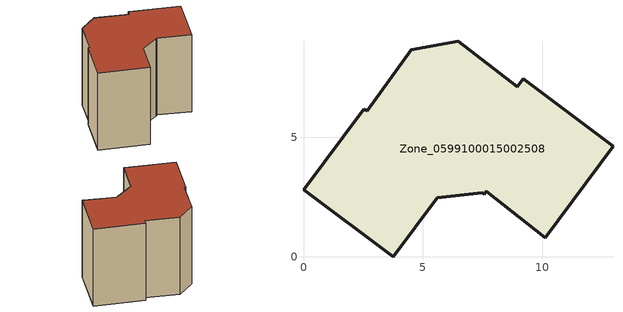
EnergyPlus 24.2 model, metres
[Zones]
Zone_0599100015002508
 floor ground (C_G): 3.75,0 0,2.81 2.52,6.18 2.67,6.11 4.52,8.67 6.47,9.01 8.95,7.11 9.2,7.44 12.96,4.63 10.12,0.8 7.66,2.74 7.57,2.62 7.49,2.68 5.59,2.46 z1.01
 wall outside (C_F): 4.52,8.67 2.67,6.11 2.52,6.18 0,2.81 3.75,0 5.59,2.46 7.49,2.68 7.57,2.62 7.66,2.74 10.12,0.8 12.96,4.63 9.2,7.44 8.95,7.11 6.47,9.01 4.52,8.67 z1.01:8.99
 roof outside (C_R): 7.66,2.74 10.12,0.8 12.96,4.63 9.2,7.44 8.95,7.11 6.47,9.01 4.52,8.67 2.67,6.11 2.52,6.18 0,2.81 3.75,0 5.59,2.46 7.49,2.68 7.57,2.62 z8.99
[BUILDING]
Pand.0599100015002508: North Axis=0; Terrain=City; Loads Convergence Tolerance Value=0.04; Temperature Convergence Tolerance Value=0.4; Solar Distribution=FullExterior; Maximum Number of Warmup Days=25; Minimum Number of Warmup Days=1
[Site:Location]
Rotterdam.The.Hague.AP_ZH_NLD Design_Conditions: Latitude=51.96; Longitude=4.45; Time Zone=1; Elevation=-4.5
[SITE:GROUNDTEMPERATURE:BUILDINGSURFACE]
18, 18, 18, 18, 18, 18, 18, 18, 18, 18, 18, 18
[MATERIAL] Thermal Absorptance=0.9; Solar Absorptance=0.7; Visible Absorptance=0.7
Name | Roughness | Thickness | Conductivity | Density | Specific Heat
G.TC.1975-1991 | MediumSmooth | 0.15 | 0.288461 | 540 | 1210
F.TC.1975-1991 | Rough | 0.3 | 0.230769 | 1920 | 840
R.TC.1975-1991 | MediumRough | 0.2 | 0.153846 | 1500 | 1000
[CONSTRUCTION]
C_G: G.TC.1975-1991
C_F: F.TC.1975-1991
C_R: R.TC.1975-1991
[ZONE]
Zone_0599100015002508: Type=1; Multiplier=1; Ceiling Height=Autocalculate; Volume=Autocalculate; Floor Area=autocalculate; Part of Total Floor Area=Yes
[ZONEINFILTRATION:DESIGNFLOWRATE]
Infil_Zone_0599100015002508: Zone or ZoneList or Space or SpaceList=Zone_0599100015002508; Schedule=AlwaysOn; Design Flow Rate Calculation Method=Flow/Area; Flow Rate per Floor Area=0.003; Constant Term Coefficient=1; Temperature Term Coefficient=0; Velocity Term Coefficient=0; Velocity Squared Term Coefficient=0
[HVACTEMPLATE:ZONE:IDEALLOADSAIRSYSTEM]
Zone_0599100015002508: Maximum Heating Supply Air Temperature=50; Minimum Cooling Supply Air Temperature=13; Maximum Heating Supply Air Humidity Ratio=0.0156; Minimum Cooling Supply Air Humidity Ratio=0.0077; Heating Limit=NoLimit; Cooling Limit=NoLimit; Dehumidification Control Type=ConstantSensibleHeatRatio; Cooling Sensible Heat Ratio=0.7; Dehumidification Setpoint=60; Humidification Control Type=None; Humidification Setpoint=30; Outdoor Air Method=None; Outdoor Air Flow Rate per Person=0.00944; Outdoor Air Flow Rate per Zone Floor Area=0; Outdoor Air Flow Rate per Zone=0; Demand Controlled Ventilation Type=None; Outdoor Air Economizer Type=NoEconomizer; Heat Recovery Type=None; Sensible Heat Recovery Effectiveness=0.7; Latent Heat Recovery Effectiveness=0.65
[ZONECONTROL:THERMOSTAT]
ThermostatControl_Zone_0599100015002508: Zone or ZoneList=Zone_0599100015002508; Control Type Schedule=DualSetpointControlType; Control 1=Thermostat_Zone_0599100015002508; Temperature Difference Between Cutout And Setpoint=0
[THERMOSTATSETPOINT:DUALSETPOINT]
Thermostat_Zone_0599100015002508: Heating Setpoint Temperature Schedule=HeatingSetpoint_Zone_0599100015002508; Cooling Setpoint Temperature Schedule=CoolingSetpoint_Zone_0599100015002508
[SCHEDULE:COMPACT]
HeatingSetpoint_Zone_0599100015002508: Through: 12/31, For: AllDays, Until: 24:00, 21
CoolingSetpoint_Zone_0599100015002508: Through: 12/31, For: AllDays, Until: 24:00, 24
DualSetpointControlType: Through: 12/31, For: AllDays, Until: 24:00, 4
AlwaysOn: Through: 12/31, For: AllDays, Until: 24:00, 1
